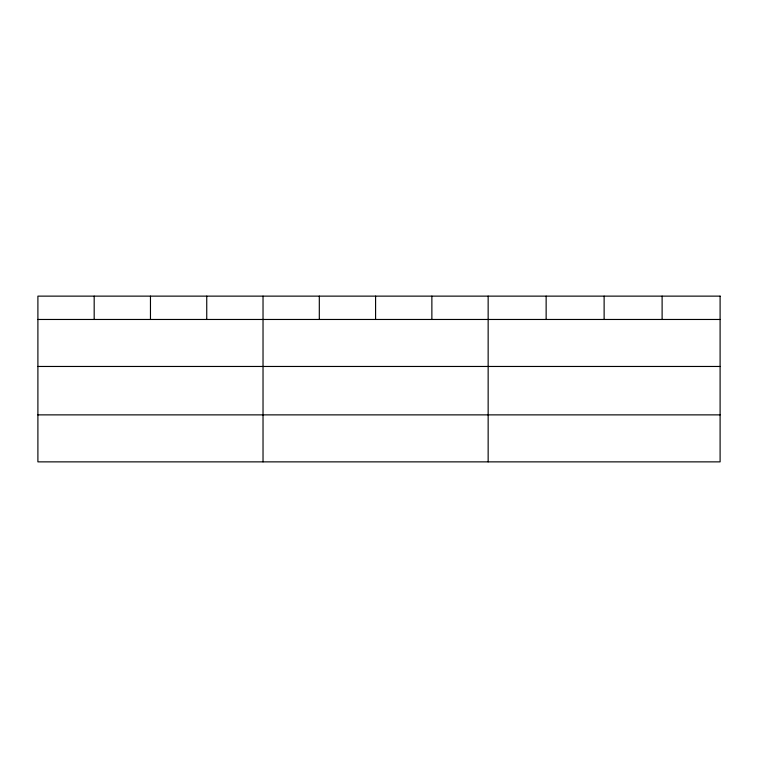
<?xml version="1.0" encoding="UTF-8"?>
<svg xmlns="http://www.w3.org/2000/svg" width="758" height="758" viewBox="0 0 758 758"><rect width="100%" height="100%" fill="white"/><g stroke="black" fill="none" stroke-linecap="round" stroke-linejoin="round"><path stroke-width="1.14" d="M37.9 319.469L720.1 319.469M37.9 366.465L720.1 366.465M37.9 414.872L720.1 414.872M662.113 296.132L662.113 319.469M604.126 296.132L604.126 319.469M546.139 296.132L546.139 319.469M488.152 296.132L488.152 461.868M431.87 296.132L431.87 319.469M375.589 296.132L375.589 319.469M319.308 296.132L319.308 319.469M263.026 296.132L263.026 461.868M206.744 296.132L206.744 319.469M150.463 296.132L150.463 319.469M94.181 296.132L94.181 319.469M720.1 296.132L37.9 296.132L37.9 461.868L720.1 461.868L720.1 296.132"/></g></svg>
